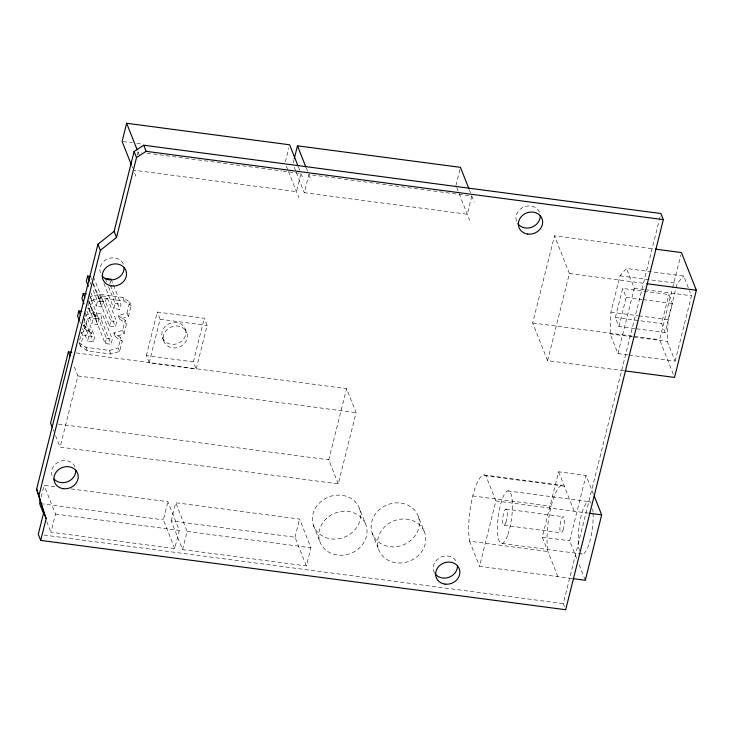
<?xml version="1.0" encoding="UTF-8"?>
<svg xmlns="http://www.w3.org/2000/svg" width="733" height="733" viewBox="0 0 733 733"><rect width="100%" height="100%" fill="white"/><g stroke="black" fill="none" stroke-linecap="round" stroke-linejoin="round"><path stroke-width="0.55" stroke-dasharray="3.67 2.75" d="M628.016 354.928L617.928 353.599L610.113 333.854L610.901 312.148L619.999 275.828L626.477 268.48L683.678 276.029L689.02 289.535M629.143 355.074L675.13 361.149L667.314 341.413L668.102 319.707L675.817 288.884M80.493 346.251L79.063 342.659L81.61 332.489L90.361 329.896L91.781 333.488L83.031 336.081L80.493 346.251L87.41 350.915L110.921 354.021L119.671 351.428L122.209 341.257L120.789 337.666L113.862 333.002L122.613 330.4L125.16 320.229L118.233 315.566L126.974 312.964L129.704 302.069L122.778 297.406L99.267 294.299L90.525 296.892L88.07 306.706M84.854 328.815L83.434 325.232L85.981 315.062L94.722 312.46L96.142 316.051L87.401 318.644L84.854 328.815L91.781 333.488M41.176 497.093L44.117 485.347L55.369 486.831M96.142 316.051L89.215 311.378L91.946 300.484L90.525 296.892M76.342 352.93L346.562 388.627L356.082 412.67L338.261 483.862L60.097 447.121L77.918 375.928L73.364 364.429M85.156 312.771L94.685 336.85L93.412 341.935L87.539 341.157L88.812 336.071L83.425 322.465M89.105 294.29L99.056 319.414L97.782 324.499L91.9 323.72L93.173 318.635L87.786 305.029M93.467 276.854L103.417 301.978L102.144 307.063L96.27 306.284L97.544 301.199L92.569 288.637M95.226 318.36L96.499 313.275L102.373 314.054L112.323 339.177L111.05 344.263L105.167 343.484L95.226 318.36L101.099 319.139L111.05 344.263M99.587 300.924L100.861 295.839L106.734 296.618L116.684 321.741L115.411 326.826L109.538 326.048L99.587 300.924L105.46 301.703L115.411 326.826M137.218 155.185L138.024 151.978L141.414 152.427M101.099 319.139L102.373 314.054M105.46 301.703L106.734 296.618M109.831 284.267L110.591 281.215M71.128 488.911L167.921 501.693L179.292 530.408L174.747 548.568L50.944 532.213L55.488 514.053L44.117 485.347M105.167 343.484L106.441 338.399L96.499 313.275M109.538 326.048L110.802 320.962L100.861 295.839M111.104 279.181L121.046 304.305L119.772 309.39L113.899 308.611L115.173 303.526L108.539 286.777M119.671 351.428L118.242 347.836L120.789 337.666M113.862 333.002L115.283 336.584L124.033 333.991L126.58 323.821L125.16 320.229M118.233 315.566L119.653 319.157L128.394 316.555L131.125 305.661L129.704 302.069M146.353 355.652L157.256 312.066L204.278 318.278L207.118 325.452L196.206 369.038L149.193 362.826L146.353 355.652L193.365 361.864L196.206 369.038M149.193 362.826L160.106 319.24L157.256 312.066M193.365 361.864L204.278 318.278M174.747 548.568L163.377 519.853L167.921 501.693M171.21 520.888L175.755 502.728L299.559 519.083L310.929 547.789L306.385 565.949L182.581 549.603L171.21 520.888L295.014 537.243L306.385 565.949M182.581 549.603L187.126 531.443L175.755 502.728M285.357 161.883L288.829 147.993M293.191 162.918L293.997 159.712M282.892 171.11L301.006 173.501L296.462 191.661L133.47 170.138M471.823 196.059L467.278 214.228L304.296 192.697L308.84 174.536L471.823 196.059L474.242 202.161M295.014 537.243L299.559 519.083M338.261 483.862L328.741 459.811L346.562 388.627M455.908 185.513L459.921 169.488M623.893 370.742L547.588 360.663L532.671 322.978L554.487 235.806L654.23 248.982M571.877 578.502L479.529 566.307L495.893 500.923L485.942 475.809L564.3 486.153A37.924 9.575 -82.5 0 0 551.143 506.283A37.924 9.575 -82.5 0 0 547.936 551.537L469.578 541.183A37.924 9.575 -82.5 0 1 472.785 495.929A37.924 9.575 -82.5 0 1 485.942 475.809M547.588 360.663L569.413 273.491L554.487 235.806M557.886 576.66L542.255 537.179L558.619 471.795L586.043 475.424L593.446 494.124M634.705 328.549L618.918 326.46L615.363 317.49L622.638 288.435L668.872 294.538L672.427 303.508L665.152 332.571L635.832 328.696M618.918 326.46L626.193 297.406L622.638 288.435M576.669 558.464L569.678 540.798L586.043 475.424M617.928 353.599L634.292 288.216L626.477 268.48M564.483 606.686L563.274 603.635L658.976 221.284M659.251 220.175L660.36 215.749M665.152 332.571L661.597 323.592L668.872 294.538M673.288 374.288L659.608 339.745L672.317 288.985M672.592 287.886L680.875 254.782M676.092 287.785L677.2 283.378L683.678 276.029M675.13 361.149L691.494 295.775L689.432 290.58M91.946 300.484L100.687 297.891L124.198 300.997L131.125 305.661M79.063 342.659L85.99 347.332L109.501 350.438L118.242 347.836M123.236 141.579L132.297 142.77M136.824 143.366L142.477 144.117M147.076 153.17L281.765 170.963M619.999 275.828L677.2 283.378M569.413 273.491L645.709 283.57M634.292 288.216L644.38 289.553M645.507 289.7L691.494 295.775M626.193 297.406L641.98 299.485M643.107 299.641L672.427 303.508M610.901 312.148L637.82 315.703M638.947 315.85L668.102 319.707M615.363 317.49L661.597 323.592M532.671 322.978L659.608 339.745M610.113 333.854L632.542 336.823M633.66 336.969L667.314 341.413M97.544 301.199L103.417 301.978M115.173 303.526L121.046 304.305M160.106 319.24L207.118 325.452M93.173 318.635L99.056 319.414M110.802 320.962L116.684 321.741M88.812 336.071L94.685 336.85M106.441 338.399L112.323 339.177M77.918 375.928L356.082 412.67M483.936 474.975L562.293 485.328M58.521 424.123L328.741 459.811M507.777 490.908L588.48 501.574M472.785 495.929L551.143 506.283M495.893 500.923L588.242 513.127M505.834 509.105L563.036 516.655M504.102 525.277L561.304 532.827M542.255 537.179L569.678 540.798M502.16 543.465L582.863 554.13M40.7 503.653L163.377 519.853M55.488 514.053L179.292 530.408M187.126 531.443L310.929 547.789M43.943 535.044L563.274 603.635M119.653 319.157L126.58 323.821M94.722 312.46L87.795 307.796L89.215 311.378M115.283 336.584L122.209 341.257M83.434 325.232L90.361 329.896M469.294 189.682L470.559 192.871M456.751 187.639L469.688 220.321M558.619 471.795L574.251 511.277M579.134 564.694L585.31 580.279M469.578 541.183L479.529 566.307M306.312 168.159L307.576 171.348M308.84 174.536L311.25 180.639M298.478 167.124L299.742 170.313M301.006 173.501L303.416 179.603M294.19 167.179L295.875 171.43M296.297 172.493L304.296 192.697M286.356 166.144L288.032 170.395M288.454 171.458L298.872 197.763M418.36 516.655A24.51 21.596 -21.6 0 1 389.819 546.662A24.51 21.596 -21.6 0 1 377.642 511.277A24.51 21.596 -21.6 0 1 418.36 516.655L424.755 532.809A24.51 21.596 -21.6 0 1 396.214 562.807A24.51 21.596 -21.6 0 1 384.037 527.43A24.51 21.596 -21.6 0 1 424.755 532.809M372.19 533.074L378.585 549.228M359.591 508.894A24.51 21.596 -21.6 0 1 331.05 538.892A24.51 21.596 -21.6 0 1 318.873 503.516A24.51 21.596 -21.6 0 1 359.591 508.894L365.987 525.048A24.51 21.596 -21.6 0 1 337.446 555.046A24.51 21.596 -21.6 0 1 325.269 519.67A24.51 21.596 -21.6 0 1 365.987 525.048M313.422 525.314L319.817 541.458M138.024 151.978L139.627 156.047M131.793 165.887L132.636 168.013M134.68 173.19L135.889 176.241M185.431 329.273A12.25 10.803 -21.6 0 1 171.165 344.272A12.25 10.803 -21.6 0 1 165.072 326.579A12.25 10.803 -21.6 0 1 185.431 329.273L186.851 332.855A12.25 10.803 -21.6 0 1 172.585 347.863A12.25 10.803 -21.6 0 1 166.501 330.171A12.25 10.803 -21.6 0 1 186.851 332.855M162.35 337.482L163.771 341.065M122.778 297.406L124.198 300.997M126.974 312.964L128.394 316.555M110.243 285.311L119.772 309.39M105.222 278.403L106.881 282.59M122.613 330.4L124.033 333.991M103.949 283.488L113.899 308.611M99.267 294.299L100.687 297.891M90.535 276.469L91.772 279.603M93.43 283.79L100.476 301.593M92.615 282.984L102.144 307.063M89.664 281.316L90.91 284.45M90.883 292.678L96.27 306.284M109.501 350.438L110.921 354.021M89.069 301.226L96.115 319.02M88.244 300.42L97.782 324.499M86.934 311.159L91.9 323.72M83.47 316.812L93.412 341.935M79.668 321.265L80.493 323.363M82.563 328.595L87.539 341.157M81.61 332.489L83.031 336.081M85.99 347.332L87.41 350.915M53.06 429.346L53.885 431.444M55.543 435.622L60.097 447.121M46.729 521.584L50.944 532.213M100.403 273.061A12.333 10.867 -21.6 0 1 108.402 258.612A12.333 10.867 -21.6 0 1 123.602 264.686M52.061 475.744A12.333 10.867 -21.6 0 1 60.143 461.332A12.333 10.867 -21.6 0 1 75.297 467.48M516.481 221.137A12.333 10.867 -21.6 0 1 524.562 206.724A12.333 10.867 -21.6 0 1 539.717 212.872M434.513 572.904A12.333 10.867 -21.6 0 1 440.799 557.162A12.333 10.867 -21.6 0 1 456.961 562.917M579.473 550.648A26.544 6.707 -82.5 0 1 580.994 516.444A26.544 6.707 -82.5 0 1 591.155 503.314M592.722 508.995A26.544 6.707 -82.5 0 1 593.034 512.11M593.098 513.237A26.544 6.707 -82.5 0 1 589.479 542.493A26.544 6.707 -82.5 0 1 581.159 553.672M563.072 530.087A8.173 2.062 -82.5 0 0 563.558 516.802A8.173 2.062 -82.5 0 0 559.875 527.348A8.173 2.062 -82.5 0 0 563.072 530.087M505.871 522.537A8.173 2.062 -82.5 0 0 506.356 509.243A8.173 2.062 -82.5 0 0 502.673 519.789A8.173 2.062 -82.5 0 0 505.871 522.537M507.896 534.568A26.544 6.707 -82.5 0 0 509.481 491.367A26.544 6.707 -82.5 0 0 497.524 525.634A26.544 6.707 -82.5 0 0 507.896 534.568"/><path stroke-width="1.1" d="M71.807 352.335L68.398 351.886L50.577 423.078L52.235 427.257M81.803 311.333L78.862 310.948L77.588 316.033L79.246 320.22M86.164 293.896L83.232 293.512L81.959 298.597L84.029 303.829M90.535 276.469L87.593 276.075L86.32 281.16L88.391 286.401M298.056 166.061L289.636 144.786L126.653 123.263L122.109 141.423L131.372 164.824M36.65 489.058L97.929 244.245L114.101 231.371L134.102 151.456L143.76 145.226L660.919 213.532L663.328 219.634L565.684 609.737L40.691 540.395L38.281 534.293L43.733 512.504L36.65 489.058L46.152 518.607L40.691 540.395M39.069 495.151L100.339 250.338L97.929 244.245M40.645 499.228L39.573 503.507L43.778 514.135M100.339 250.338L116.52 237.465L136.521 157.558L134.102 151.456M294.263 158.649L297.47 145.821L460.452 167.353L468.873 188.619M594.271 496.195L601.674 514.896L585.31 580.279L572.995 578.649M655.366 249.128L681.433 252.573L696.35 290.259L674.534 377.431L625.011 370.889M136.521 157.558L146.169 151.328L663.328 219.634M646.836 283.717L696.35 290.259M105.222 278.403L111.104 279.181M589.359 513.274L601.674 514.896M297.47 145.821L305.89 167.097M143.76 145.226L146.169 151.328M126.653 123.263L137.181 149.853M114.101 231.371L116.52 237.465M87.593 276.075L89.252 280.263M83.232 293.512L84.891 297.699M78.862 310.948L80.52 315.135M68.398 351.886L70.047 356.064M43.733 512.504L46.152 518.607M124.134 267.481A12.333 10.867 -21.6 0 1 116.098 278.934A12.333 10.867 -21.6 0 1 102.327 276.314M75.82 470.284A12.333 10.867 -21.6 0 1 67.72 481.7A12.333 10.867 -21.6 0 1 53.967 479.006M540.239 215.676A12.333 10.867 -21.6 0 1 531.636 227.285A12.333 10.867 -21.6 0 1 517.791 223.657M457.484 565.72A12.333 10.867 -21.6 0 1 448.88 577.329A12.333 10.867 -21.6 0 1 435.036 573.701M111.737 285.952A12.333 10.867 -21.6 0 0 126.012 270.789A12.333 10.867 -21.6 0 0 105.497 268.177A12.333 10.867 -21.6 0 0 111.737 285.952M63.35 488.682A12.333 10.867 -21.6 0 0 77.716 473.582A12.333 10.867 -21.6 0 0 57.22 470.87A12.333 10.867 -21.6 0 0 63.35 488.682M527.769 234.074A12.333 10.867 -21.6 0 0 542.136 218.975A12.333 10.867 -21.6 0 0 521.639 216.272A12.333 10.867 -21.6 0 0 527.769 234.074M445.013 584.119A12.333 10.867 -21.6 0 0 459.38 569.019A12.333 10.867 -21.6 0 0 438.884 566.307A12.333 10.867 -21.6 0 0 445.013 584.119"/></g></svg>
